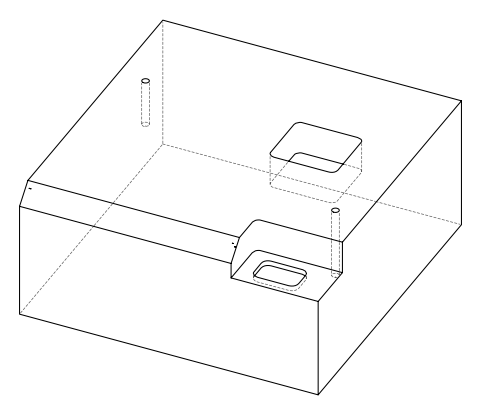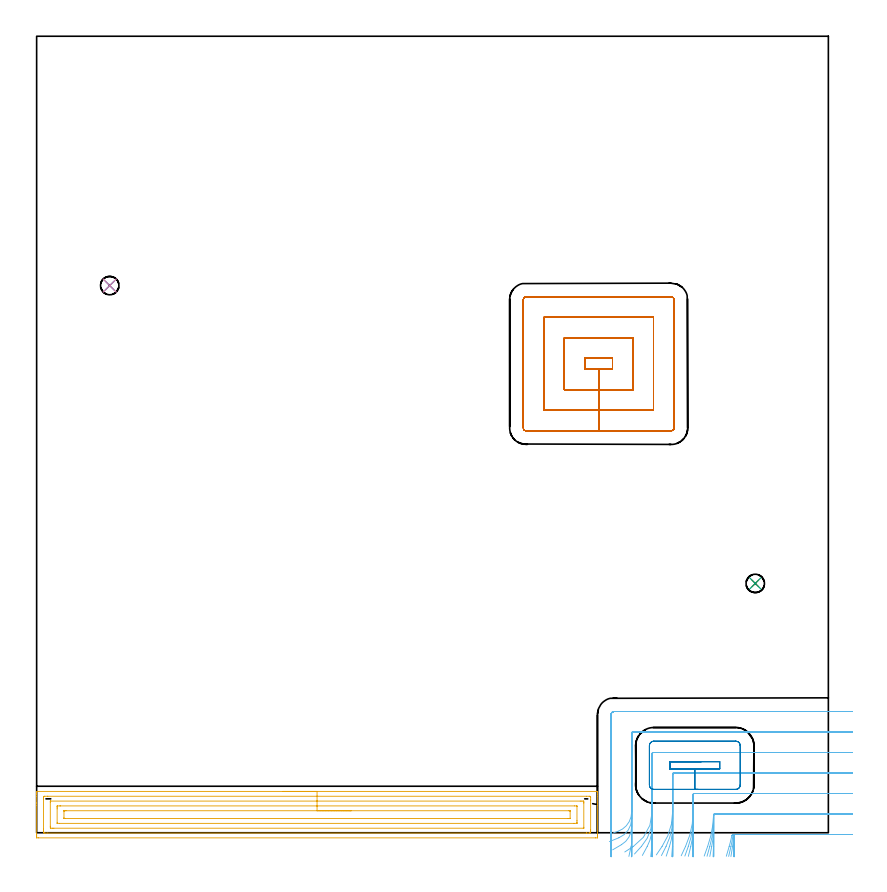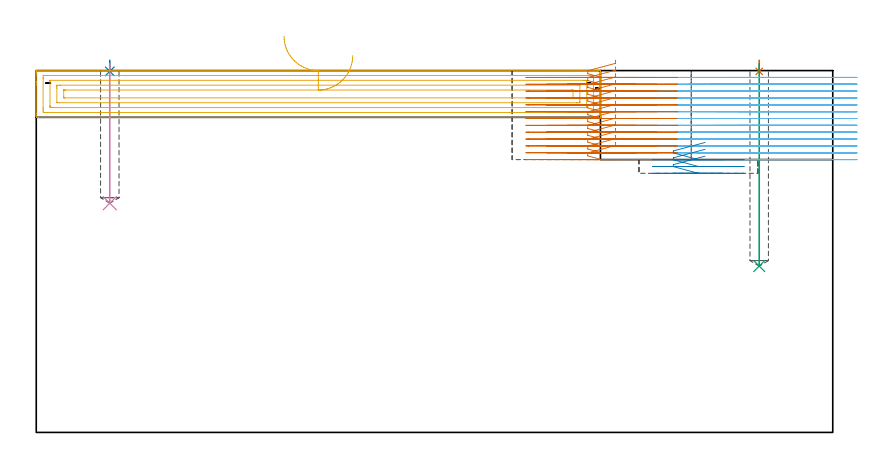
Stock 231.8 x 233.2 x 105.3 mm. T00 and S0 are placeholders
(PLAN: 8 operations, 3 tool changes, 35.6 min)
(1 SPOT_DRILL | STEP1POCKET | NXT0321_9005460120000 | 0.03 min | 0 mm3)
(2 SPOT_DRILL_1 | STEP1POCKET_1 | NXT0321_9005460120000 | 0.03 min | 0 mm3)
(3 DRILL_BLIND_HOLE_INTO_CENTER | STEP1POCKET | UGT0301_449 | 0.24 min | 1272 mm3)
(4 DRILL_BLIND_HOLE_INTO_CENTER_1 | STEP1POCKET_1 | UGT0301_449 | 0.16 min | 855 mm3)
(5 AREA_MILL | FG_CHAMFER_SURFACE | UGT0205_001 | 6.85 min | 15826 mm3)
(6 MILL_CORNER_NOTCH_RECTANGULAR | CORNER_NOTCH_RECTANGULAR | NXT0201_009 | Follow Part, ap 2, ae 75% | 16 min | 68391 mm3)
(7 MILL_RECTANGULAR_POCKET | POCKET_RECTANGULAR_STRAIGHT | NXT0201_009 | Follow Part, ap 2, ae 75% | 11.33 min | 63194 mm3)
(8 MILL_RECTANGULAR_POCKET_1 | POCKET_RECTANGULAR_STRAIGHT_1 | NXT0201_009 | Follow Part, ap 2, ae 75% | 0.96 min | 2961 mm3)
(TOOL NXT0321_9005460120000 | NC Spot Drill, 142deg, 12mm, Carbide, Uncoated | D12 PA142 FL30 Z2)
(TOOL UGT0301_449 | Carbide Drill 5.4 mm | D5.4 PA118 FL57 Z2)
(TOOL UGT0205_001 | Chamfer Mill 20 x 3 x 45 deg. | D20 FL50 Z2)
(TOOL NXT0201_009 | ENDMILL 8mm [2P460-0800-NA 1630] | D8 FL26 Z6)
(OP 1 SPOT_DRILL)
G17 G21 G94 G90
T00 M6
G54
G17 G0 G90 X210.4 Y73. S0 M3
G43 Z115.3 H0
G94 G81 G98 Z105.068 F250. R108.3
G80
M5
M2
(OP 2 SPOT_DRILL_1)
G17 G21 G94 G90
T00 M6
G54
G17 G0 G90 X21.4 Y160.2 S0 M3
G43 Z115.3 H0
G94 G81 G98 Z105.068 F250. R108.3
G80
M5
M2
(OP 3 DRILL_BLIND_HOLE_INTO_CENTER)
G17 G21 G94 G90
T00 M6
G54
G17 G0 G90 X210.4 Y73. S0 M3
G43 Z115.3 H0
G94 G81 G98 Z48.4 F250. R107.3
G80
M5
M2
(OP 4 DRILL_BLIND_HOLE_INTO_CENTER_1)
G17 G21 G94 G90
T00 M6
G54
G17 G0 G90 X21.4 Y160.2 S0 M3
G43 Z115.3 H0
G94 G81 G98 Z66.7 F250. R107.3
G80
M5
M2
(OP 5 AREA_MILL)
G17 G21 G94 G90
T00 M6
G54
G17 G0 G90 X72.1 Y12.1 S1061 M3
G43 Z115.3 H0
G94 G1 X72.138 Z114.428 F250.
X72.252 Z113.563
X72.441 Z112.712
X72.703 Z111.88
X73.037 Z111.074
X73.44 Z110.3
X73.908 Z109.564
X74.44 Z108.872
X75.029 Z108.229
X75.672 Z107.639
X76.364 Z107.108
X77.1 Z106.64
X77.874 Z106.237
X78.68 Z105.903
X79.512 Z105.641
X80.364 Z105.452
X81.228 Z105.338
X82.1 Z105.3
X164.062
X164.19 Y12.097 Z105.288
X164.193 Y12.063 Z105.255
X164.2 Y11.746 Z104.945
Y11.192 Z104.391
Y10.64 Z103.835
Y8.584 Z101.781
Y7.97 Z101.164
Y-0.623 Z92.574
X164.198 Y-0.93 Z92.267
X164.193 Y-1.491 Z91.705
X164.181 Y-1.493 Z91.704
X163.616 Y-1.5 Z91.7
X0.584 Y-1.499 Z91.701
X0.019 Y-1.493 Z91.704
X0.007 Y-1.491 Z91.706
X0.003 Y-0.93 Z92.267
X0. Y-0.347 Z92.85
Y7.97 Z101.164
Y8.584 Z101.781
Y8.86 Z102.057
Y10.64 Z103.835
Y11.192 Z104.391
Y11.53 Z104.729
Y11.747 Z104.946
X0.007 Y12.063 Z105.255
X0.01 Y12.097 Z105.288
X0.138 Y12.1 Z105.3
X82.1
Y10.686 Z103.886
X160.944
X161.792 Y10.682 Z103.882
X161.835 Y10.679 Z103.879
X162.19 Y10.64 Z103.84
X162.197 Y10.278 Z103.478
X162.199 Y9.75 Z102.95
X162.2 Y9.385 Z102.585
X162.199 Y0.85 Z94.05
X162.198 Y0.487 Z93.687
X162.19 Y-0.04 Z93.16
X161.875 Y-0.08 Z93.12
X161.835 Y-0.082 Z93.118
X160.99 Y-0.086 Z93.114
X160.944
X3.256
X2.408 Y-0.082 Z93.118
X2.365 Y-0.079 Z93.121
X2.01 Y-0.04 Z93.16
X2.003 Y0.322 Z93.522
X2.001 Y0.85 Z94.05
X2. Y1.215 Z94.415
X2.001 Y9.75 Z102.95
X2.002 Y10.112 Z103.312
X2.01 Y10.64 Z103.84
X2.325 Y10.68 Z103.88
X2.365 Y10.682 Z103.882
X3.21 Y10.686 Z103.886
X3.256
X82.1
Y9.271 Z102.471
X159.162
X159.642 Y9.27 Z102.47
X160.053 Y9.267 Z102.467
X160.181 Y9.265 Z102.465
X160.192 Y9.007 Z102.207
X160.197 Y8.86 Z102.06
X160.199 Y8.713 Z101.913
X160.2 Y1.594 Z94.794
X160.196 Y1.446 Z94.646
X160.19 Y1.349 Z94.549
X160.186 Y1.334 Z94.534
X160.18 Y1.332 Z94.532
X160.156 Y1.33 Z94.53
X160.053 Y1.329 Z94.529
X5.038
X4.558 Y1.33 Z94.53
X4.147 Y1.333 Z94.533
X4.019 Y1.335 Z94.535
X4.008 Y1.593 Z94.793
X4.003 Y1.74 Z94.94
X4. Y1.887 Z95.087
Y9.006 Z102.206
X4.004 Y9.154 Z102.354
X4.01 Y9.251 Z102.451
X4.014 Y9.266 Z102.466
X4.02 Y9.268 Z102.468
X4.044 Y9.27 Z102.47
X4.147 Y9.271 Z102.471
X82.1
Y7.857 Z101.057
X157.493
X158.166 Y7.85 Z101.05
X158.19 Y7.841 Z101.041
X158.195 Y7.799 Z100.999
X158.199 Y7.707 Z100.907
X158.2 Y3.591 Z96.791
Y3.111 Z96.311
X158.198 Y2.906 Z96.106
X158.195 Y2.804 Z96.004
X158.19 Y2.758 Z95.958
X158.153 Y2.749 Z95.949
X157.38 Y2.743 Z95.943
X157.268
X6.707
X6.034 Y2.75 Z95.95
X6.01 Y2.759 Z95.959
X6.005 Y2.801 Z96.001
X6.001 Y2.893 Z96.093
X6. Y7.009 Z100.209
Y7.489 Z100.689
X6.002 Y7.694 Z100.894
X6.005 Y7.796 Z100.996
X6.01 Y7.842 Z101.042
X6.048 Y7.851 Z101.051
X6.82 Y7.857 Z101.057
X6.933
X82.1
Y6.443 Z99.643
X155.852
X156.021 Y6.441 Z99.641
X156.155 Y6.438 Z99.638
X156.19 Y6.436 Z99.636
X156.193 Y6.424 Z99.624
X156.196 Y6.39 Z99.59
X156.199 Y6.19 Z99.39
Y4.26 Z97.46
X156.197 Y4.185 Z97.385
X156.194 Y4.167 Z97.367
X156.191 Y4.164 Z97.364
X156.177 Y4.161 Z97.361
X156.105 Y4.159 Z97.359
X155.852 Y4.157 Z97.357
X155.598
X8.348
X8.179 Y4.159 Z97.359
X8.045 Y4.162 Z97.362
X8.01 Y4.164 Z97.364
X8.007 Y4.176 Z97.376
X8.004 Y4.21 Z97.41
X8.001 Y4.41 Z97.61
Y6.34 Z99.54
X8.003 Y6.415 Z99.615
X8.006 Y6.433 Z99.633
X8.009 Y6.436 Z99.636
X8.023 Y6.439 Z99.639
X8.095 Y6.441 Z99.641
X8.348 Y6.443 Z99.643
X8.602
X82.1
X82.972 Z99.681
X83.836 Z99.795
X84.688 Z99.984
X85.52 Z100.246
X86.326 Z100.58
X87.1 Z100.983
X87.836 Z101.452
X88.528 Z101.983
X89.171 Z102.572
X89.76 Z103.215
X90.292 Z103.907
X90.76 Z104.643
X91.163 Z105.417
X91.497 Z106.223
X91.759 Z107.055
X91.948 Z107.907
X92.062 Z108.771
X92.1 Z109.643
G0 Z115.3
M5
M2
(OP 6 MILL_CORNER_NOTCH_RECTANGULAR)
G17 G21 G94 G90
T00 M6
G54
G17 G0 G90 X238.769 Y-0.5 S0 M3
G43 Z115.3 H1
Z103.308
G94 G1 X235.769 F250.
X203.922 F500.
G3 X203.533 Y-0.82 R0.4
G2 X202.761 Y-4. R36.
G1 X201.921 Y-6.88 F250.
G0 Z115.3
X238.8 Y5.5
Z103.308
G1 X235.8
X198.581 F500.
G3 X198.185 Y5.116 R0.4
G2 X196.457 Y-4. R30.
G1 X195.449 Y-6.826 F250.
G0 Z115.3
X238.8 Y11.5
Z103.308
G1 X235.8
X192.597 F500.
G3 X192.2 Y11.103 R0.4
G1 Y6.078
G2 X189.982 Y-4. R24.
G1 X188.722 Y-6.723 F250.
G0 Z115.3
X238.8 Y17.5
Z103.308
G1 X235.8
X186.597 F500.
G3 X186.2 Y17.103 R0.4
G1 Y6.078
G2 X183.114 Y-4. R18.
G1 X181.435 Y-6.486 F250.
G0 Z115.3
X238.8 Y23.5
Z103.308
G1 X235.8
X180.598 F500.
G3 X180.2 Y23.102 R0.4
G1 Y6.078
G2 X174.714 Y-4. R12.
G1 X172.195 Y-5.629 F250.
G0 Z115.3
X238.8 Y29.5
Z103.308
G1 X235.8
X174.598 F500.
G3 X174.2 Y29.102 R0.4
G1 Y6.078
G2 X170.2 Y0.421 R6.
G1 X168.786 Y-0.079 F250.
G0 Z115.3
X238.8 Y35.5
Z103.308
G1 X235.8
X169.1 F500.
G3 X168.2 Y34.6 R0.9
G1 Y6.078
Y3.078 F250.
G0 Z115.3
X238.769 Y-0.5
Z101.315
G1 X235.769
X204.253 F500.
G3 X203.861 Y-0.842 R0.4
G2 X203.28 Y-4. R36.
G1 X202.606 Y-6.923 F250.
G0 Z115.3
X238.8 Y5.5
Z101.315
G1 X235.8
X198.597 F500.
G3 X198.2 Y5.103 R0.4
G1 Y4.088
G2 X197.089 Y-4. R30.
G1 X196.28 Y-6.889 F250.
G0 Z115.3
X238.8 Y11.5
Z101.315
G1 X235.8
X192.597 F500.
G3 X192.2 Y11.103 R0.4
G1 Y4.088
G2 X190.796 Y-4. R24.
G1 X189.785 Y-6.824 F250.
G0 Z115.3
X238.8 Y17.5
Z101.315
G1 X235.8
X186.597 F500.
G3 X186.2 Y17.103 R0.4
G1 Y4.088
G2 X184.28 Y-4. R18.
G1 X182.932 Y-6.68 F250.
G0 Z115.3
X238.8 Y23.5
Z101.315
G1 X235.8
X180.598 F500.
G3 X180.2 Y23.102 R0.4
G1 Y4.088
G2 X177.064 Y-4. R12.
G1 X175.042 Y-6.216 F250.
G0 Z115.3
X238.8 Y29.5
Z101.315
G1 X235.8
X174.598 F500.
G3 X174.2 Y29.102 R0.4
G1 Y4.088
G2 X170.476 Y-1.463 R6.
G1 X167.7 Y-2.601 F250.
G0 Z115.3
X238.8 Y35.5
Z101.315
G1 X235.8
X169.1 F500.
G3 X168.2 Y34.6 R0.9
G1 Y4.088
Y1.088 F250.
G0 Z115.3
X238.769 Y-0.5
Z99.323
G1 X235.769
X204.505 F500.
G3 X204.109 Y-0.868 R0.4
G2 X203.747 Y-4. R36.
G1 X203.273 Y-6.962 F250.
G0 Z115.3
X238.8 Y5.5
Z99.323
G1 X235.8
X198.597 F500.
G3 X198.2 Y5.103 R0.4
G1 Y1.69
G2 X197.655 Y-4. R30.
G1 X197.086 Y-6.946 F250.
G0 Z115.3
X238.8 Y11.5
Z99.323
G1 X235.8
X192.597 F500.
G3 X192.2 Y11.103 R0.4
G1 Y1.69
G2 X191.516 Y-4. R24.
G1 X190.804 Y-6.914 F250.
G0 Z115.3
X238.8 Y17.5
Z99.323
G1 X235.8
X186.597 F500.
G3 X186.2 Y17.103 R0.4
G1 Y1.69
G2 X185.277 Y-4. R18.
G1 X184.329 Y-6.846 F250.
G0 Z115.3
X238.8 Y23.5
Z99.323
G1 X235.8
X180.598 F500.
G3 X180.2 Y23.102 R0.4
G1 Y1.69
G2 X178.765 Y-4. R12.
G1 X177.343 Y-6.641 F250.
G0 Z115.3
X238.8 Y29.5
Z99.323
G1 X235.8
X174.598 F500.
G3 X174.2 Y29.102 R0.4
G1 Y1.69
G2 X171.235 Y-3.486 R6.
G1 X168.647 Y-5.003 F250.
G0 Z115.3
X238.8 Y35.5
Z99.323
G1 X235.8
X169.1 F500.
G3 X168.2 Y34.6 R0.9
G1 Y1.69
Y-1.31 F250.
G0 Z115.3
X238.769 Y-0.5
Z97.331
G1 X235.769
X204.597 F500.
G3 X204.2 Y-0.897 R0.4
G1 Y-2.684
G2 X204.176 Y-4. R36.
G1 X204.066 Y-6.998 F250.
G0 Z115.3
X238.8 Y5.5
Z97.331
G1 X235.8
X198.597 F500.
G3 X198.2 Y5.103 R0.4
G1 Y-2.684
G2 X198.171 Y-4. R30.
G1 X198.04 Y-6.997 F250.
G0 Z115.3
X238.8 Y11.5
Z97.331
G1 X235.8
X192.597 F500.
G3 X192.2 Y11.103 R0.4
G1 Y-2.684
G2 X192.164 Y-4. R24.
G1 X191.999 Y-6.995 F250.
G0 Z115.3
X238.8 Y17.5
Z97.331
G1 X235.8
X186.597 F500.
G3 X186.2 Y17.103 R0.4
G1 Y-2.684
G2 X186.152 Y-4. R18.
G1 X185.933 Y-6.992 F250.
G0 Z115.3
X238.8 Y23.5
Z97.331
G1 X235.8
X180.598 F500.
G3 X180.2 Y23.102 R0.4
G1 Y-2.684
G2 X180.128 Y-4. R12.
G1 X179.799 Y-6.982 F250.
G0 Z115.3
X238.8 Y29.5
Z97.331
G1 X235.8
X174.598 F500.
G3 X174.2 Y29.102 R0.4
G1 Y-2.684
G2 X174.054 Y-4. R6.
G1 X173.396 Y-6.927 F250.
G0 Z115.3
X238.8 Y35.5
Z97.331
G1 X235.8
X169.1 F500.
G3 X168.2 Y34.6 R0.9
G1 Y-2.684
Y-5.684 F250.
G0 Z115.3
X238.769 Y-0.5
Z95.338
G1 X235.769
X204.597 F500.
G3 X204.2 Y-0.897 R0.4
G1 Y-3.896
Y-4.
X204.191 Y-7. F250.
G0 Z115.3
X238.8 Y5.5
Z95.338
G1 X235.8
X198.597 F500.
G3 X198.2 Y5.103 R0.4
G1 Y-3.896
Y-4.
X198.189 Y-7. F250.
G0 Z115.3
X238.8 Y11.5
Z95.338
G1 X235.8
X192.597 F500.
G3 X192.2 Y11.103 R0.4
G1 Y-3.896
Y-4.
X192.187 Y-7. F250.
G0 Z115.3
X238.8 Y17.5
Z95.338
G1 X235.8
X186.597 F500.
G3 X186.2 Y17.103 R0.4
G1 Y-3.896
Y-4.
X186.182 Y-7. F250.
G0 Z115.3
X238.8 Y23.5
Z95.338
G1 X235.8
X180.598 F500.
G3 X180.2 Y23.102 R0.4
G1 Y-3.896
Y-4.
X180.173 Y-7. F250.
G0 Z115.3
X238.8 Y29.5
Z95.338
G1 X235.8
X174.598 F500.
G3 X174.2 Y29.102 R0.4
G1 Y-3.896
X174.199 Y-4.
X174.147 Y-7. F250.
G0 Z115.3
X238.8 Y35.5
Z95.338
G1 X235.8
X169.1 F500.
G3 X168.2 Y34.6 R0.9
G1 Y-3.896
Y-6.896 F250.
G0 Z115.3
X238.769 Y-0.5
Z93.346
G1 X235.769
X204.597 F500.
G3 X204.2 Y-0.897 R0.4
G1 Y-4.
Y-7. F250.
G0 Z115.3
X238.8 Y5.5
Z93.346
G1 X235.8
X198.597 F500.
G3 X198.2 Y5.103 R0.4
G1 Y-4.
Y-7. F250.
G0 Z115.3
X238.8 Y11.5
Z93.346
G1 X235.8
X192.597 F500.
G3 X192.2 Y11.103 R0.4
G1 Y-4.
Y-7. F250.
G0 Z115.3
X238.8 Y17.5
Z93.346
G1 X235.8
X186.597 F500.
G3 X186.2 Y17.103 R0.4
G1 Y-4.
Y-7. F250.
G0 Z115.3
X238.8 Y23.5
Z93.346
G1 X235.8
X180.598 F500.
G3 X180.2 Y23.102 R0.4
G1 Y-4.
Y-7. F250.
G0 Z115.3
X238.8 Y29.5
Z93.346
G1 X235.8
X174.598 F500.
G3 X174.2 Y29.102 R0.4
G1 Y-4.
Y-7. F250.
G0 Z115.3
X238.8 Y35.5
Z93.346
G1 X235.8
X169.1 F500.
G3 X168.2 Y34.6 R0.9
G1 Y-4.
Y-7. F250.
G0 Z115.3
X238.769 Y-0.5
Z91.354
G1 X235.769
X204.597 F500.
G3 X204.2 Y-0.897 R0.4
G1 Y-4.
Y-7. F250.
G0 Z115.3
X238.8 Y5.5
Z91.354
G1 X235.8
X198.597 F500.
G3 X198.2 Y5.103 R0.4
G1 Y-4.
Y-7. F250.
G0 Z115.3
X238.8 Y11.5
Z91.354
G1 X235.8
X192.597 F500.
G3 X192.2 Y11.103 R0.4
G1 Y-4.
Y-7. F250.
G0 Z115.3
X238.8 Y17.5
Z91.354
G1 X235.8
X186.597 F500.
G3 X186.2 Y17.103 R0.4
G1 Y-4.
Y-7. F250.
G0 Z115.3
X238.8 Y23.5
Z91.354
G1 X235.8
X180.598 F500.
G3 X180.2 Y23.102 R0.4
G1 Y-4.
Y-7. F250.
G0 Z115.3
X238.8 Y29.5
Z91.354
G1 X235.8
X174.598 F500.
G3 X174.2 Y29.102 R0.4
G1 Y-4.
Y-7. F250.
G0 Z115.3
X238.8 Y35.5
Z91.354
G1 X235.8
X169.1 F500.
G3 X168.2 Y34.6 R0.9
G1 Y-4.
Y-7. F250.
G0 Z115.3
X238.769 Y-0.5
Z89.362
G1 X235.769
X204.597 F500.
G3 X204.2 Y-0.897 R0.4
G1 Y-4.
Y-7. F250.
G0 Z115.3
X238.8 Y5.5
Z89.362
G1 X235.8
X198.597 F500.
G3 X198.2 Y5.103 R0.4
G1 Y-4.
Y-7. F250.
G0 Z115.3
X238.8 Y11.5
Z89.362
G1 X235.8
X192.597 F500.
G3 X192.2 Y11.103 R0.4
G1 Y-4.
Y-7. F250.
G0 Z115.3
X238.8 Y17.5
Z89.362
G1 X235.8
X186.597 F500.
G3 X186.2 Y17.103 R0.4
G1 Y-4.
Y-7. F250.
G0 Z115.3
X238.8 Y23.5
Z89.362
G1 X235.8
X180.598 F500.
G3 X180.2 Y23.102 R0.4
G1 Y-4.
Y-7. F250.
G0 Z115.3
X238.8 Y29.5
Z89.362
G1 X235.8
X174.598 F500.
G3 X174.2 Y29.102 R0.4
G1 Y-4.
Y-7. F250.
G0 Z115.3
X238.8 Y35.5
Z89.362
G1 X235.8
X169.1 F500.
G3 X168.2 Y34.6 R0.9
G1 Y-4.
Y-7. F250.
G0 Z115.3
X238.769 Y-0.5
Z87.369
G1 X235.769
X204.597 F500.
G3 X204.2 Y-0.897 R0.4
G1 Y-4.
Y-7. F250.
G0 Z115.3
X238.8 Y5.5
Z87.369
G1 X235.8
X198.597 F500.
G3 X198.2 Y5.103 R0.4
G1 Y-4.
Y-7. F250.
G0 Z115.3
X238.8 Y11.5
Z87.369
G1 X235.8
X192.597 F500.
G3 X192.2 Y11.103 R0.4
G1 Y-4.
Y-7. F250.
G0 Z115.3
X238.8 Y17.5
Z87.369
G1 X235.8
X186.597 F500.
G3 X186.2 Y17.103 R0.4
G1 Y-4.
Y-7. F250.
G0 Z115.3
X238.8 Y23.5
Z87.369
G1 X235.8
X180.598 F500.
G3 X180.2 Y23.102 R0.4
G1 Y-4.
Y-7. F250.
G0 Z115.3
X238.8 Y29.5
Z87.369
G1 X235.8
X174.598 F500.
G3 X174.2 Y29.102 R0.4
G1 Y-4.
Y-7. F250.
G0 Z115.3
X238.8 Y35.5
Z87.369
G1 X235.8
X169.1 F500.
G3 X168.2 Y34.6 R0.9
G1 Y-4.
Y-7. F250.
G0 Z115.3
X238.769 Y-0.5
Z85.377
G1 X235.769
X204.597 F500.
G3 X204.2 Y-0.897 R0.4
G1 Y-4.
Y-7. F250.
G0 Z115.3
X238.8 Y5.5
Z85.377
G1 X235.8
X198.597 F500.
G3 X198.2 Y5.103 R0.4
G1 Y-4.
Y-7. F250.
G0 Z115.3
X238.8 Y11.5
Z85.377
G1 X235.8
X192.597 F500.
G3 X192.2 Y11.103 R0.4
G1 Y-4.
Y-7. F250.
G0 Z115.3
X238.8 Y17.5
Z85.377
G1 X235.8
X186.597 F500.
G3 X186.2 Y17.103 R0.4
G1 Y-4.
Y-7. F250.
G0 Z115.3
X238.8 Y23.5
Z85.377
G1 X235.8
X180.598 F500.
G3 X180.2 Y23.102 R0.4
G1 Y-4.
Y-7. F250.
G0 Z115.3
X238.8 Y29.5
Z85.377
G1 X235.8
X174.598 F500.
G3 X174.2 Y29.102 R0.4
G1 Y-4.
Y-7. F250.
G0 Z115.3
X238.8 Y35.5
Z85.377
G1 X235.8
X169.1 F500.
G3 X168.2 Y34.6 R0.9
G1 Y-4.
Y-7. F250.
G0 Z115.3
X238.769 Y-0.5
Z83.385
G1 X235.769
X204.597 F500.
G3 X204.2 Y-0.897 R0.4
G1 Y-4.
Y-7. F250.
G0 Z115.3
X238.8 Y5.5
Z83.385
G1 X235.8
X198.597 F500.
G3 X198.2 Y5.103 R0.4
G1 Y-4.
Y-7. F250.
G0 Z115.3
X238.8 Y11.5
Z83.385
G1 X235.8
X192.597 F500.
G3 X192.2 Y11.103 R0.4
G1 Y-4.
Y-7. F250.
G0 Z115.3
X238.8 Y17.5
Z83.385
G1 X235.8
X186.597 F500.
G3 X186.2 Y17.103 R0.4
G1 Y-4.
Y-7. F250.
G0 Z115.3
X238.8 Y23.5
Z83.385
G1 X235.8
X180.598 F500.
G3 X180.2 Y23.102 R0.4
G1 Y-4.
Y-7. F250.
G0 Z115.3
X238.8 Y29.5
Z83.385
G1 X235.8
X174.598 F500.
G3 X174.2 Y29.102 R0.4
G1 Y-4.
Y-7. F250.
G0 Z115.3
X238.8 Y35.5
Z83.385
G1 X235.8
X169.1 F500.
G3 X168.2 Y34.6 R0.9
G1 Y-4.
Y-7. F250.
G0 Z115.3
X238.769 Y-0.5
Z81.392
G1 X235.769
X204.597 F500.
G3 X204.2 Y-0.897 R0.4
G1 Y-4.
Y-7. F250.
G0 Z115.3
X238.8 Y5.5
Z81.392
G1 X235.8
X198.597 F500.
G3 X198.2 Y5.103 R0.4
G1 Y-4.
Y-7. F250.
G0 Z115.3
X238.8 Y11.5
Z81.392
G1 X235.8
X192.597 F500.
G3 X192.2 Y11.103 R0.4
G1 Y-4.
Y-7. F250.
G0 Z115.3
X238.8 Y17.5
Z81.392
G1 X235.8
X186.597 F500.
G3 X186.2 Y17.103 R0.4
G1 Y-4.
Y-7. F250.
G0 Z115.3
X238.8 Y23.5
Z81.392
G1 X235.8
X180.598 F500.
G3 X180.2 Y23.102 R0.4
G1 Y-4.
Y-7. F250.
G0 Z115.3
X238.8 Y29.5
Z81.392
G1 X235.8
X174.598 F500.
G3 X174.2 Y29.102 R0.4
G1 Y-4.
Y-7. F250.
G0 Z115.3
X238.8 Y35.5
Z81.392
G1 X235.8
X169.1 F500.
G3 X168.2 Y34.6 R0.9
G1 Y-4.
Y-7. F250.
G0 Z115.3
X238.769 Y-0.5
Z79.4
G1 X235.769
X204.597 F500.
G3 X204.2 Y-0.897 R0.4
G1 Y-4.
Y-7. F250.
G0 Z115.3
X238.8 Y5.5
Z79.4
G1 X235.8
X198.597 F500.
G3 X198.2 Y5.103 R0.4
G1 Y-4.
Y-7. F250.
G0 Z115.3
X238.8 Y11.5
Z79.4
G1 X235.8
X192.597 F500.
G3 X192.2 Y11.103 R0.4
G1 Y-4.
Y-7. F250.
G0 Z115.3
X238.8 Y17.5
Z79.4
G1 X235.8
X186.597 F500.
G3 X186.2 Y17.103 R0.4
G1 Y-4.
Y-7. F250.
G0 Z115.3
X238.8 Y23.5
Z79.4
G1 X235.8
X180.598 F500.
G3 X180.2 Y23.102 R0.4
G1 Y-4.
Y-7. F250.
G0 Z115.3
X238.8 Y29.5
Z79.4
G1 X235.8
X174.598 F500.
G3 X174.2 Y29.102 R0.4
G1 Y-4.
Y-7. F250.
G0 Z115.3
X238.8 Y35.5
Z79.4
G1 X235.8
X169.1 F500.
G3 X168.2 Y34.6 R0.9
G1 Y-4.
Y-7. F250.
G0 Z115.3
M5
M2
(OP 7 MILL_RECTANGULAR_POCKET)
G17 G21 G94 G90
T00 M6
G54
G17 G0 G90 X168.518 Y135.7 S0 M3
G43 Z115.3 H1
Z108.3
G94 G1 X168.6 Z108.278 F250.
Y138.9 Z107.421
X160.5 Z105.25
Y135.7 Z104.393
X164.55 Z103.308
X168.6 F500.
Y138.9
X160.5
Y135.7
X164.55
Y129.7
X174.6
Y144.9
X154.5
Y129.7
X164.55
Y123.7
X180.6
Y150.9
X148.5
Y123.7
X164.55
Y117.7
X185.8
G3 X186.6 Y118.5 R0.8
G1 Y156.1
G3 X185.8 Y156.9 R0.8
G1 X143.3
G3 X142.5 Y156.1 R0.8
G1 Y118.5
G3 X143.3 Y117.7 R0.8
G1 X164.55
X165.55
G0 X168.518 Y135.7 Z106.308
G1 X168.6 Z106.286 F250.
Y138.9 Z105.428
X160.5 Z103.258
Y135.7 Z102.4
X164.55 Z101.315
X168.6 F500.
Y138.9
X160.5
Y135.7
X164.55
Y129.7
X174.6
Y144.9
X154.5
Y129.7
X164.55
Y123.7
X180.6
Y150.9
X148.5
Y123.7
X164.55
Y117.7
X185.8
G3 X186.6 Y118.5 R0.8
G1 Y156.1
G3 X185.8 Y156.9 R0.8
G1 X143.3
G3 X142.5 Y156.1 R0.8
G1 Y118.5
G3 X143.3 Y117.7 R0.8
G1 X164.55
X165.55
G0 X168.518 Y135.7 Z104.315
G1 X168.6 Z104.293 F250.
Y138.9 Z103.436
X160.5 Z101.266
Y135.7 Z100.408
X164.55 Z99.323
X168.6 F500.
Y138.9
X160.5
Y135.7
X164.55
Y129.7
X174.6
Y144.9
X154.5
Y129.7
X164.55
Y123.7
X180.6
Y150.9
X148.5
Y123.7
X164.55
Y117.7
X185.8
G3 X186.6 Y118.5 R0.8
G1 Y156.1
G3 X185.8 Y156.9 R0.8
G1 X143.3
G3 X142.5 Y156.1 R0.8
G1 Y118.5
G3 X143.3 Y117.7 R0.8
G1 X164.55
X165.55
G0 X168.518 Y135.7 Z102.323
G1 X168.6 Z102.301 F250.
Y138.9 Z101.444
X160.5 Z99.273
Y135.7 Z98.416
X164.55 Z97.331
X168.6 F500.
Y138.9
X160.5
Y135.7
X164.55
Y129.7
X174.6
Y144.9
X154.5
Y129.7
X164.55
Y123.7
X180.6
Y150.9
X148.5
Y123.7
X164.55
Y117.7
X185.8
G3 X186.6 Y118.5 R0.8
G1 Y156.1
G3 X185.8 Y156.9 R0.8
G1 X143.3
G3 X142.5 Y156.1 R0.8
G1 Y118.5
G3 X143.3 Y117.7 R0.8
G1 X164.55
X165.55
G0 X168.518 Y135.7 Z100.331
G1 X168.6 Z100.309 F250.
Y138.9 Z99.451
X160.5 Z97.281
Y135.7 Z96.424
X164.55 Z95.338
X168.6 F500.
Y138.9
X160.5
Y135.7
X164.55
Y129.7
X174.6
Y144.9
X154.5
Y129.7
X164.55
Y123.7
X180.6
Y150.9
X148.5
Y123.7
X164.55
Y117.7
X185.8
G3 X186.6 Y118.5 R0.8
G1 Y156.1
G3 X185.8 Y156.9 R0.8
G1 X143.3
G3 X142.5 Y156.1 R0.8
G1 Y118.5
G3 X143.3 Y117.7 R0.8
G1 X164.55
X165.55
G0 X168.518 Y135.7 Z98.338
G1 X168.6 Z98.317 F250.
Y138.9 Z97.459
X160.5 Z95.289
Y135.7 Z94.431
X164.55 Z93.346
X168.6 F500.
Y138.9
X160.5
Y135.7
X164.55
Y129.7
X174.6
Y144.9
X154.5
Y129.7
X164.55
Y123.7
X180.6
Y150.9
X148.5
Y123.7
X164.55
Y117.7
X185.8
G3 X186.6 Y118.5 R0.8
G1 Y156.1
G3 X185.8 Y156.9 R0.8
G1 X143.3
G3 X142.5 Y156.1 R0.8
G1 Y118.5
G3 X143.3 Y117.7 R0.8
G1 X164.55
X165.55
G0 X168.518 Y135.7 Z96.346
G1 X168.6 Z96.324 F250.
Y138.9 Z95.467
X160.5 Z93.296
Y135.7 Z92.439
X164.55 Z91.354
X168.6 F500.
Y138.9
X160.5
Y135.7
X164.55
Y129.7
X174.6
Y144.9
X154.5
Y129.7
X164.55
Y123.7
X180.6
Y150.9
X148.5
Y123.7
X164.55
Y117.7
X185.8
G3 X186.6 Y118.5 R0.8
G1 Y156.1
G3 X185.8 Y156.9 R0.8
G1 X143.3
G3 X142.5 Y156.1 R0.8
G1 Y118.5
G3 X143.3 Y117.7 R0.8
G1 X164.55
X165.55
G0 X168.518 Y135.7 Z94.354
G1 X168.6 Z94.332 F250.
Y138.9 Z93.475
X160.5 Z91.304
Y135.7 Z90.447
X164.55 Z89.362
X168.6 F500.
Y138.9
X160.5
Y135.7
X164.55
Y129.7
X174.6
Y144.9
X154.5
Y129.7
X164.55
Y123.7
X180.6
Y150.9
X148.5
Y123.7
X164.55
Y117.7
X185.8
G3 X186.6 Y118.5 R0.8
G1 Y156.1
G3 X185.8 Y156.9 R0.8
G1 X143.3
G3 X142.5 Y156.1 R0.8
G1 Y118.5
G3 X143.3 Y117.7 R0.8
G1 X164.55
X165.55
G0 X168.518 Y135.7 Z92.362
G1 X168.6 Z92.34 F250.
Y138.9 Z91.482
X160.5 Z89.312
Y135.7 Z88.454
X164.55 Z87.369
X168.6 F500.
Y138.9
X160.5
Y135.7
X164.55
Y129.7
X174.6
Y144.9
X154.5
Y129.7
X164.55
Y123.7
X180.6
Y150.9
X148.5
Y123.7
X164.55
Y117.7
X185.8
G3 X186.6 Y118.5 R0.8
G1 Y156.1
G3 X185.8 Y156.9 R0.8
G1 X143.3
G3 X142.5 Y156.1 R0.8
G1 Y118.5
G3 X143.3 Y117.7 R0.8
G1 X164.55
X165.55
G0 X168.518 Y135.7 Z90.369
G1 X168.6 Z90.347 F250.
Y138.9 Z89.49
X160.5 Z87.32
Y135.7 Z86.462
X164.55 Z85.377
X168.6 F500.
Y138.9
X160.5
Y135.7
X164.55
Y129.7
X174.6
Y144.9
X154.5
Y129.7
X164.55
Y123.7
X180.6
Y150.9
X148.5
Y123.7
X164.55
Y117.7
X185.8
G3 X186.6 Y118.5 R0.8
G1 Y156.1
G3 X185.8 Y156.9 R0.8
G1 X143.3
G3 X142.5 Y156.1 R0.8
G1 Y118.5
G3 X143.3 Y117.7 R0.8
G1 X164.55
X165.55
G0 X168.518 Y135.7 Z88.377
G1 X168.6 Z88.355 F250.
Y138.9 Z87.498
X160.5 Z85.327
Y135.7 Z84.47
X164.55 Z83.385
X168.6 F500.
Y138.9
X160.5
Y135.7
X164.55
Y129.7
X174.6
Y144.9
X154.5
Y129.7
X164.55
Y123.7
X180.6
Y150.9
X148.5
Y123.7
X164.55
Y117.7
X185.8
G3 X186.6 Y118.5 R0.8
G1 Y156.1
G3 X185.8 Y156.9 R0.8
G1 X143.3
G3 X142.5 Y156.1 R0.8
G1 Y118.5
G3 X143.3 Y117.7 R0.8
G1 X164.55
X165.55
G0 X168.518 Y135.7 Z86.385
G1 X168.6 Z86.363 F250.
Y138.9 Z85.505
X160.5 Z83.335
Y135.7 Z82.477
X164.55 Z81.392
X168.6 F500.
Y138.9
X160.5
Y135.7
X164.55
Y129.7
X174.6
Y144.9
X154.5
Y129.7
X164.55
Y123.7
X180.6
Y150.9
X148.5
Y123.7
X164.55
Y117.7
X185.8
G3 X186.6 Y118.5 R0.8
G1 Y156.1
G3 X185.8 Y156.9 R0.8
G1 X143.3
G3 X142.5 Y156.1 R0.8
G1 Y118.5
G3 X143.3 Y117.7 R0.8
G1 X164.55
X165.55
G0 X168.518 Y135.7 Z84.392
G1 X168.6 Z84.37 F250.
Y138.9 Z83.513
X160.5 Z81.343
Y135.7 Z80.485
X164.55 Z79.4
X168.6 F500.
Y138.9
X160.5
Y135.7
X164.55
Y129.7
X174.6
Y144.9
X154.5
Y129.7
X164.55
Y123.7
X180.6
Y150.9
X148.5
Y123.7
X164.55
Y117.7
X185.8
G3 X186.6 Y118.5 R0.8
G1 Y156.1
G3 X185.8 Y156.9 R0.8
G1 X143.3
G3 X142.5 Y156.1 R0.8
G1 Y118.5
G3 X143.3 Y117.7 R0.8
G1 X164.55
X165.55
G0 Z115.3
M5
M2
(OP 8 MILL_RECTANGULAR_POCKET_1)
G17 G21 G94 G90
T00 M6
G54
G17 G0 G90 X194.635 Y20.8 S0 M3
G43 Z115.3 H1
Z84.38
G94 G1 X185.4 Z81.905 F250.
Y18.7 Z81.343
X192.7 Z79.387
X200. F500.
Y20.8
X185.4
Y18.7
X192.7
Y12.7
X204.7
G3 X206. Y14. R1.3
G1 Y25.5
G3 X204.7 Y26.8 R1.3
G1 X180.7
G3 X179.4 Y25.5 R1.3
G1 Y14.
G3 X180.7 Y12.7 R1.3
G1 X192.7
X193.7
G0 X194.635 Y20.8 Z82.387
G1 X185.4 Z79.912 F250.
Y18.7 Z79.349
X192.7 Z77.393
X200. F500.
Y20.8
X185.4
Y18.7
X192.7
Y12.7
X204.7
G3 X206. Y14. R1.3
G1 Y25.5
G3 X204.7 Y26.8 R1.3
G1 X180.7
G3 X179.4 Y25.5 R1.3
G1 Y14.
G3 X180.7 Y12.7 R1.3
G1 X192.7
X193.7
G0 X194.635 Y20.8 Z80.393
G1 X185.4 Z77.919 F250.
Y18.7 Z77.356
X192.7 Z75.4
X200. F500.
Y20.8
X185.4
Y18.7
X192.7
Y12.7
X204.7
G3 X206. Y14. R1.3
G1 Y25.5
G3 X204.7 Y26.8 R1.3
G1 X180.7
G3 X179.4 Y25.5 R1.3
G1 Y14.
G3 X180.7 Y12.7 R1.3
G1 X192.7
X193.7
G0 Z115.3
M5
M2
